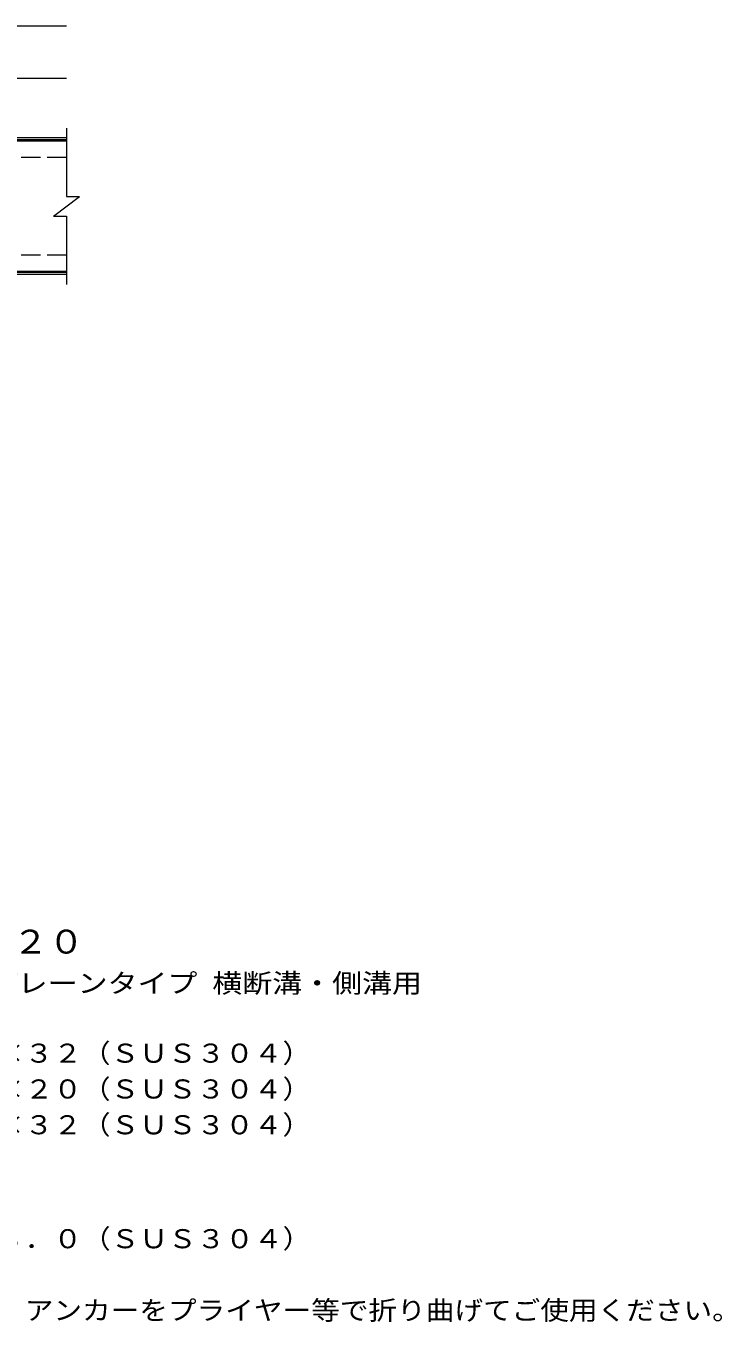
# Model space of a CAD drawing. Units: millimetres on the paper, enlarged 2 times, with parts at other scales. Extents: x -305 to 335, y -274 to 227.
# Drawn here: x 120.8 to 334.7, y -178 to 220.2 of the extents above; entities that cross this region are included whole.
import ezdxf
from ezdxf.enums import TextEntityAlignment as Align

# ---------------------------------------------------------------- set-up
doc = ezdxf.new("R2010")
doc.units = ezdxf.units.MM
doc.header["$LTSCALE"] = 2
doc.linetypes.add('DASHED3', pattern=[4, 3, -1])
for name, color, linetype, lineweight in [('C-1', 2, 'Continuous', 9), ('C-2', 3, 'Continuous', 9), ('C-4', 7, 'Continuous', 9), ('D-5', 7, 'Continuous', 9)]:
    doc.layers.add(name, color=color, linetype=linetype, lineweight=lineweight)
doc.styles.add('ＭＳ ゴシック', font='')
doc.styles.get('ＭＳ ゴシック').set_extended_font_data('MS Gothic')

msp = doc.modelspace()

# ---------------------------------------------------------------- linework, layer by layer
at = {"layer": 'C-1'}
for p, q in [((133.265, 185.784), (-127.735, 185.784)), ((133.265, 185.184), (-127.735, 185.184)), ((133.265, 144.384), (-127.735, 144.384)), ((133.265, 143.784), (-127.735, 143.784))]:
    msp.add_line(p, q, dxfattribs=at)
at = {"layer": 'C-1', "linetype": 'DASHED3'}
for p, q in [((133.265, 179.784), (-127.735, 179.784)), ((133.265, 149.784), (-127.735, 149.784))]:
    msp.add_line(p, q, dxfattribs=at)
at = {"layer": 'C-2'}
for p, q in [((133.265, 188.784), (133.265, 167.784)), ((133.265, 184.784), (101.665, 184.784)), ((129.265, 161.784), (137.265, 167.784)), ((133.265, 167.784), (137.265, 167.784)), ((129.265, 161.784), (133.265, 161.784)), ((133.265, 161.784), (133.265, 140.784)), ((133.265, 144.784), (101.665, 144.784))]:
    msp.add_line(p, q, dxfattribs=at)
at = {"layer": 'C-4'}
for p, q in [((-127.735, 220.184), (133.265, 220.184)), ((-127.735, 204.184), (133.265, 204.184))]:
    msp.add_line(p, q, dxfattribs=at)

# ---------------------------------------------------------------- texts
at = {"layer": 'D-5', "color": 3, "style": 'ＭＳ ゴシック', "width": 1.1}
msp.add_text('※適用荷重：Ｔ－２０', height=7.331, dxfattribs=at).set_placement((28.655, -67), align=Align.BOTTOM_LEFT)
at = {"layer": 'D-5', "color": 2, "style": 'ＭＳ ゴシック'}
for s, width, p in [('ステンレス製グレーチング プレーンタイプ 横断溝・側溝用', 1.15, (-5.927, -78.584)), ('材質：メインバー\u3000ＦＢ４×３２（ＳＵＳ３０４）', 1.1, (6.016, -100.084)), ('\u3000\u3000\u3000クロスバー\u3000ＦＢ３×２０（ＳＵＳ３０４）', 1.1, (6.016, -111.084)), ('\u3000\u3000\u3000サイドバー\u3000ＦＢ４×３２（ＳＵＳ３０４）', 1.1, (6.016, -122.084)), ('材質：ステンレス鋼板ｔ＝３．０（ＳＵＳ３０４）', 1.1, (6.016, -157.084)), ('施工場所の状況に合わせて、アンカーをプライヤー等で折り曲げてご使用ください。', 1.1, (6.016, -179.084))]:
    msp.add_text(s, height=5.865, dxfattribs=dict(at, width=width)).set_placement(p, align=Align.BOTTOM_LEFT)

doc.saveas('drawing.dxf')
